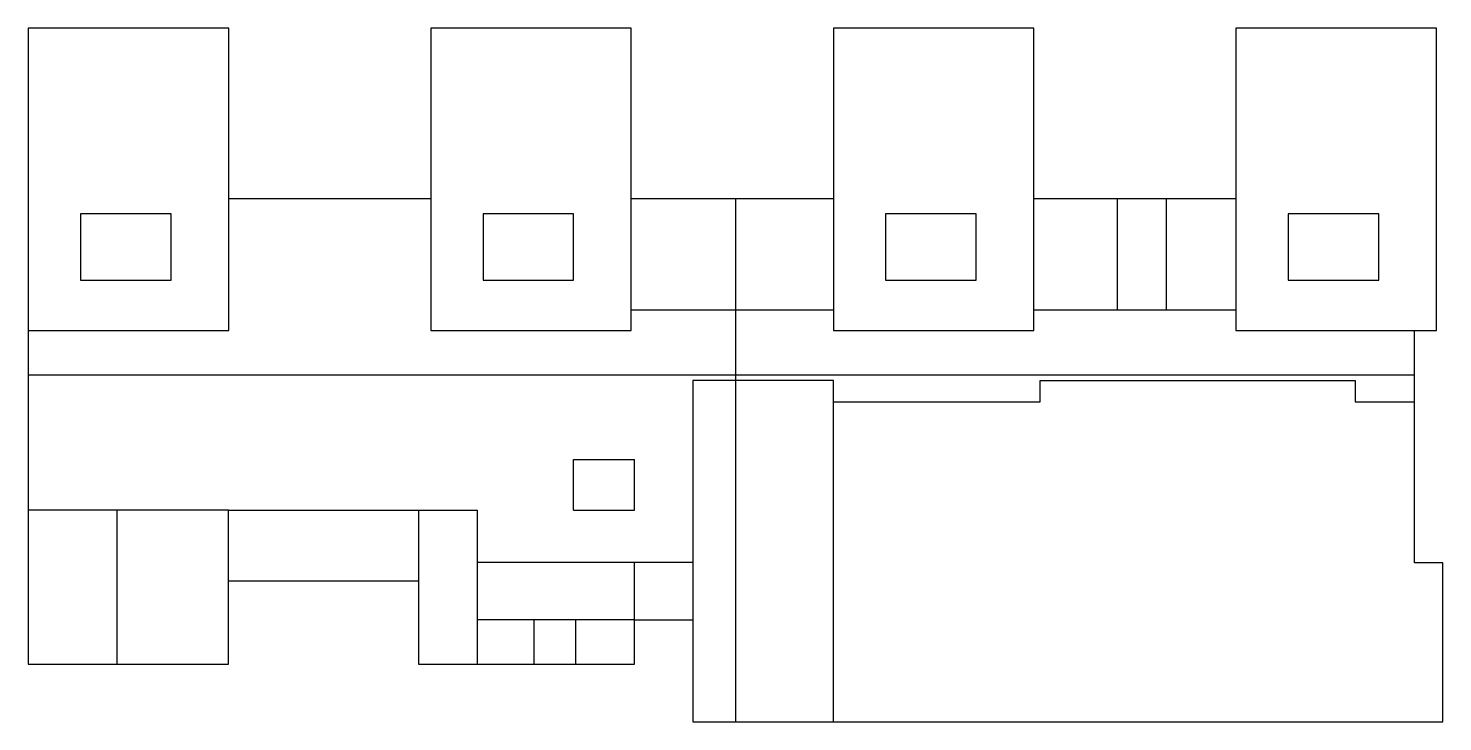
# Model space of a CAD drawing. Header units: inches. Extents: x 48317 to 54994, y -10168 to -6893.
import ezdxf

# ---------------------------------------------------------------- set-up
doc = ezdxf.new("R2010")
doc.units = ezdxf.units.IN
doc.header["$MEASUREMENT"] = 0
doc.layers.add('outer boundary', color=30, linetype='Continuous', true_color=0xff7f00)
doc.layers.add('walls', color=7, linetype='Continuous')

msp = doc.modelspace()

# ---------------------------------------------------------------- linework, layer by layer
at = {"layer": 'outer boundary', "extrusion": (0, 1, 0)}
msp.add_lwpolyline([(-54994.1, -211.2), (-54861.1, -211.2)], dxfattribs=at)
at = {"layer": 'walls'}
for p, q in [((48316.8, -6893.2, -211.2), (48316.8, -8319.7, -211.2)), ((49263.2, -6893.2, -211.2), (48316.8, -6893.2, -211.2)), ((49263.2, -7698.5, -211.2), (49263.2, -6893.2, -211.2)), ((51163.5, -6893.2, -211.2), (50217.1, -6893.2, -211.2)), ((50217.1, -6893.2, -211.2), (50217.1, -7698.5, -211.2)), ((51163.5, -7698.5, -211.2), (51163.5, -6893.2, -211.2)), ((53063.8, -6893.2, -211.2), (52117.4, -6893.2, -211.2)), ((52117.4, -6893.2, -211.2), (52117.4, -7698.5, -211.2)), ((53063.8, -7698.5, -211.2), (53063.8, -6893.2, -211.2)), ((54964.1, -6893.2, -211.2), (54017.8, -6893.2, -211.2)), ((54017.8, -6893.2, -211.2), (54017.8, -7698.5, -211.2)), ((54964.1, -8319.7, -211.2), (54964.1, -6893.2, -211.2)), ((50217.1, -7698.5, -211.2), (49263.2, -7698.5, -211.2)), ((49263.2, -8319.7, -211.2), (49263.2, -7698.5, -211.2)), ((49263.2, -8319.7, -211.2), (49263.2, -7698.5, -211.2)), ((50217.1, -7698.5, -211.2), (50217.1, -8319.7, -211.2)), ((50217.1, -7698.5, -211.2), (50217.1, -8319.7, -211.2)), ((52117.4, -7698.5, -211.2), (51163.5, -7698.5, -211.2)), ((51163.5, -8222.2, -211.2), (51163.5, -7698.5, -211.2)), ((51163.5, -8222.2, -211.2), (51163.5, -7698.5, -211.2)), ((51655.5, -7698.5, -211.2), (51655.5, -8222.2, -211.2)), ((52117.4, -7698.5, -211.2), (52117.4, -8222.2, -211.2)), ((52117.4, -7698.5, -211.2), (52117.4, -8222.2, -211.2)), ((53063.8, -8222.2, -211.2), (53063.8, -7698.5, -211.2)), ((53456.5, -7698.5, -211.2), (53063.8, -7698.5, -211.2)), ((53063.8, -8222.2, -211.2), (53063.8, -7698.5, -211.2)), ((53456.5, -7698.5, -211.2), (53456.5, -8222.2, -211.2)), ((53456.5, -7698.5, -211.2), (53456.5, -8222.2, -211.2)), ((53689.1, -7698.5, -211.2), (53456.5, -7698.5, -211.2)), ((54017.8, -7698.5, -211.2), (53689.1, -7698.5, -211.2)), ((53689.1, -7698.5, -211.2), (53689.1, -8222.2, -211.2)), ((53689.1, -7698.5, -211.2), (53689.1, -8222.2, -211.2)), ((54017.8, -7698.5, -211.2), (54017.8, -8222.2, -211.2)), ((54017.8, -7698.5, -211.2), (54017.8, -8222.2, -211.2)), ((48991.1, -7768.9, -211.2), (48563.7, -7768.9, -211.2)), ((48563.7, -7768.9, -211.2), (48563.7, -8082.8, -211.2)), ((48991.1, -7768.9, -211.2), (48563.7, -7768.9, -211.2)), ((48563.7, -7768.9, -211.2), (48563.7, -8082.8, -211.2)), ((48991.1, -8082.8, -211.2), (48991.1, -7768.9, -211.2)), ((48991.1, -8082.8, -211.2), (48991.1, -7768.9, -211.2)), ((50891.4, -7768.9, -211.2), (50464, -7768.9, -211.2)), ((50464, -7768.9, -211.2), (50464, -8082.8, -211.2)), ((50891.4, -7768.9, -211.2), (50464, -7768.9, -211.2)), ((50464, -7768.9, -211.2), (50464, -8082.8, -211.2)), ((50891.4, -8082.8, -211.2), (50891.4, -7768.9, -211.2)), ((50891.4, -8082.8, -211.2), (50891.4, -7768.9, -211.2)), ((52791.7, -7768.9, -211.2), (52364.3, -7768.9, -211.2)), ((52364.3, -7768.9, -211.2), (52364.3, -8082.8, -211.2)), ((52791.7, -7768.9, -211.2), (52364.3, -7768.9, -211.2)), ((52364.3, -7768.9, -211.2), (52364.3, -8082.8, -211.2)), ((52791.7, -8082.8, -211.2), (52791.7, -7768.9, -211.2)), ((52791.7, -8082.8, -211.2), (52791.7, -7768.9, -211.2)), ((54692, -7768.9, -211.2), (54264.6, -7768.9, -211.2)), ((54264.6, -7768.9, -211.2), (54264.6, -8082.8, -211.2)), ((54692, -7768.9, -211.2), (54264.6, -7768.9, -211.2)), ((54264.6, -7768.9, -211.2), (54264.6, -8082.8, -211.2)), ((54692, -8082.8, -211.2), (54692, -7768.9, -211.2)), ((54692, -8082.8, -211.2), (54692, -7768.9, -211.2)), ((48563.7, -8082.8, -211.2), (48991.1, -8082.8, -211.2)), ((48563.7, -8082.8, -211.2), (48991.1, -8082.8, -211.2)), ((50464, -8082.8, -211.2), (50891.4, -8082.8, -211.2)), ((50464, -8082.8, -211.2), (50891.4, -8082.8, -211.2)), ((52364.3, -8082.8, -211.2), (52791.7, -8082.8, -211.2)), ((52364.3, -8082.8, -211.2), (52791.7, -8082.8, -211.2)), ((54264.6, -8082.8, -211.2), (54692, -8082.8, -211.2)), ((54264.6, -8082.8, -211.2), (54692, -8082.8, -211.2)), ((51163.5, -8222.2, -211.2), (52117.4, -8222.2, -211.2)), ((51163.5, -8319.7, -211.2), (51163.5, -8222.2, -211.2)), ((51163.5, -8222.2, -211.2), (52117.4, -8222.2, -211.2)), ((51163.5, -8319.7, -211.2), (51163.5, -8222.2, -211.2)), ((51655.5, -8222.2, -211.2), (51655.5, -8556.7, -211.2)), ((52117.4, -8222.2, -211.2), (52117.4, -8319.7, -211.2)), ((52117.4, -8222.2, -211.2), (52117.4, -8319.7, -211.2)), ((53063.8, -8222.2, -211.2), (53456.5, -8222.2, -211.2)), ((53063.8, -8319.7, -211.2), (53063.8, -8222.2, -211.2)), ((53063.8, -8222.2, -211.2), (53456.5, -8222.2, -211.2)), ((53063.8, -8319.7, -211.2), (53063.8, -8222.2, -211.2)), ((53456.5, -8222.2, -211.2), (53689.1, -8222.2, -211.2)), ((53456.5, -8222.2, -211.2), (53689.1, -8222.2, -211.2)), ((53689.1, -8222.2, -211.2), (54017.8, -8222.2, -211.2)), ((53689.1, -8222.2, -211.2), (54017.8, -8222.2, -211.2)), ((54017.8, -8222.2, -211.2), (54017.8, -8319.7, -211.2)), ((54017.8, -8222.2, -211.2), (54017.8, -8319.7, -211.2)), ((48316.8, -8319.7, -211.2), (49263.2, -8319.7, -211.2)), ((48316.8, -8319.7, -211.2), (48316.8, -9169.2, -211.2)), ((48316.8, -8319.7, -211.2), (49263.2, -8319.7, -211.2)), ((50217.1, -8319.7, -211.2), (51163.5, -8319.7, -211.2)), ((50217.1, -8319.7, -211.2), (51163.5, -8319.7, -211.2)), ((52117.4, -8319.7, -211.2), (53063.8, -8319.7, -211.2)), ((52117.4, -8319.7, -211.2), (53063.8, -8319.7, -211.2)), ((54017.8, -8319.7, -211.2), (54861.1, -8319.7, -211.2)), ((54017.8, -8319.7, -211.2), (54861.1, -8319.7, -211.2)), ((54861.1, -8657.8, -211.2), (54861.1, -8319.7, -211.2)), ((54861.1, -8319.7, -211.2), (54964.1, -8319.7, -211.2)), ((48316.8, -8530.5, -211.2), (54861.1, -8530.5, -211.2)), ((52117.4, -8556.7, -211.2), (51453.6, -8556.7, -211.2)), ((51453.6, -8556.7, -211.2), (51453.6, -9413.6, -211.2)), ((52117.4, -8556.7, -211.2), (51453.6, -8556.7, -211.2)), ((51453.6, -8556.7, -211.2), (51453.6, -9413.6, -211.2)), ((51655.5, -8556.7, -211.2), (51655.5, -10167.8, -211.2)), ((52117.4, -8657.8, -211.2), (52117.4, -8556.7, -211.2)), ((52117.4, -8657.8, -211.2), (52117.4, -8556.7, -211.2)), ((53094.2, -8556.7, -211.2), (54581.3, -8556.7, -211.2)), ((53094.2, -8657.8, -211.2), (53094.2, -8556.7, -211.2)), ((53094.2, -8556.7, -211.2), (54581.3, -8556.7, -211.2)), ((53094.2, -8657.8, -211.2), (53094.2, -8556.7, -211.2)), ((54581.3, -8556.7, -211.2), (54581.3, -8657.8, -211.2)), ((54581.3, -8556.7, -211.2), (54581.3, -8657.8, -211.2)), ((52117.4, -8657.8, -211.2), (53094.2, -8657.8, -211.2)), ((52117.4, -10167.8, -211.2), (52117.4, -8657.8, -211.2)), ((52117.4, -8657.8, -211.2), (53094.2, -8657.8, -211.2)), ((52117.4, -10167.8, -211.2), (52117.4, -8657.8, -211.2)), ((54581.3, -8657.8, -211.2), (54861.1, -8657.8, -211.2)), ((54581.3, -8657.8, -211.2), (54861.1, -8657.8, -211.2)), ((54861.1, -9417.5, -211.2), (54861.1, -8657.8, -211.2)), ((50891.2, -9169.2, -211.2), (50891.2, -8929.1, -211.2)), ((50891.2, -8929.1, -211.2), (51178, -8929.1, -211.2)), ((50891.2, -9169.2, -211.2), (50891.2, -8929.1, -211.2)), ((50891.2, -8929.1, -211.2), (51178, -8929.1, -211.2)), ((51178, -9169.2, -211.2), (51178, -8929.1, -211.2)), ((51178, -9169.2, -211.2), (51178, -8929.1, -211.2)), ((48737.1, -9169.2, -211.2), (48316.8, -9169.2, -211.2)), ((48737.1, -9169.2, -211.2), (48316.8, -9169.2, -211.2)), ((48316.8, -9169.2, -211.2), (48316.8, -9895.6, -211.2)), ((49261.7, -9169.2, -211.2), (48737.1, -9169.2, -211.2)), ((49261.7, -9169.2, -211.2), (48737.1, -9169.2, -211.2)), ((48737.1, -9895.6, -211.2), (48737.1, -9169.2, -211.2)), ((48737.1, -9895.6, -211.2), (48737.1, -9169.2, -211.2)), ((49261.7, -9169.2, -211.2), (50159.1, -9169.2, -211.2)), ((49261.7, -9502.8, -211.2), (49261.7, -9169.2, -211.2)), ((49261.7, -9169.2, -211.2), (50159.1, -9169.2, -211.2)), ((49261.7, -9502.8, -211.2), (49261.7, -9169.2, -211.2)), ((50159.1, -9169.2, -211.2), (50435.5, -9169.2, -211.2)), ((50159.1, -9169.2, -211.2), (50159.1, -9502.8, -211.2)), ((50159.1, -9169.2, -211.2), (50159.1, -9502.8, -211.2)), ((50159.1, -9169.2, -211.2), (50435.5, -9169.2, -211.2)), ((50435.5, -9169.2, -211.2), (50435.5, -9413.6, -211.2)), ((50435.5, -9169.2, -211.2), (50435.5, -9413.6, -211.2)), ((50891.2, -9169.2, -211.2), (51178, -9169.2, -211.2)), ((50891.2, -9169.2, -211.2), (51178, -9169.2, -211.2)), ((50435.5, -9413.6, -211.2), (51178, -9413.6, -211.2)), ((50435.5, -9413.6, -211.2), (50435.5, -9686.9, -211.2)), ((50435.5, -9413.6, -211.2), (50435.5, -9686.9, -211.2)), ((50435.5, -9413.6, -211.2), (51178, -9413.6, -211.2)), ((51178, -9413.6, -211.2), (51453.6, -9413.6, -211.2)), ((51178, -9686.9, -211.2), (51178, -9413.6, -211.2)), ((51178, -9413.6, -211.2), (51453.6, -9413.6, -211.2)), ((51178, -9686.9, -211.2), (51178, -9413.6, -211.2)), ((51453.6, -9413.6, -211.2), (51453.6, -9686.9, -211.2)), ((51453.6, -9413.6, -211.2), (51453.6, -9686.9, -211.2)), ((54994.1, -9417.5, -211.2), (54861.1, -9417.5, -211.2)), ((54994.1, -10167.8, -211.2), (54994.1, -9417.5, -211.2)), ((49261.7, -9895.6, -211.2), (49261.7, -9502.8, -211.2)), ((49261.7, -9502.8, -211.2), (50159.1, -9502.8, -211.2)), ((50159.1, -9502.8, -211.2), (50159.1, -9895.6, -211.2)), ((50435.5, -9686.9, -211.2), (50435.5, -9895.6, -211.2)), ((50704.9, -9686.9, -211.2), (50435.5, -9686.9, -211.2)), ((50435.5, -9686.9, -211.2), (50435.5, -9895.6, -211.2)), ((50704.9, -9686.9, -211.2), (50435.5, -9686.9, -211.2)), ((50901.9, -9686.9, -211.2), (50704.9, -9686.9, -211.2)), ((50704.9, -9895.6, -211.2), (50704.9, -9686.9, -211.2)), ((50704.9, -9895.6, -211.2), (50704.9, -9686.9, -211.2)), ((50901.9, -9686.9, -211.2), (50704.9, -9686.9, -211.2)), ((51178, -9686.9, -211.2), (50901.9, -9686.9, -211.2)), ((50901.9, -9895.6, -211.2), (50901.9, -9686.9, -211.2)), ((50901.9, -9895.6, -211.2), (50901.9, -9686.9, -211.2)), ((51178, -9686.9, -211.2), (50901.9, -9686.9, -211.2)), ((51178, -9686.9, -211.2), (51453.6, -9686.9, -211.2)), ((51178, -9895.6, -211.2), (51178, -9686.9, -211.2)), ((51453.6, -9686.9, -211.2), (51453.6, -10167.8, -211.2)), ((48316.8, -9895.6, -211.2), (48737.1, -9895.6, -211.2)), ((48737.1, -9895.6, -211.2), (49261.7, -9895.6, -211.2)), ((50159.1, -9895.6, -211.2), (50435.5, -9895.6, -211.2)), ((50435.5, -9895.6, -211.2), (50704.9, -9895.6, -211.2)), ((50704.9, -9895.6, -211.2), (50901.9, -9895.6, -211.2)), ((50901.9, -9895.6, -211.2), (51178, -9895.6, -211.2)), ((51453.6, -10167.8, -211.2), (52117.4, -10167.8, -211.2)), ((52117.4, -10167.8, -211.2), (54994.1, -10167.8, -211.2))]:
    msp.add_line(p, q, dxfattribs=at)

doc.saveas('drawing.dxf')
